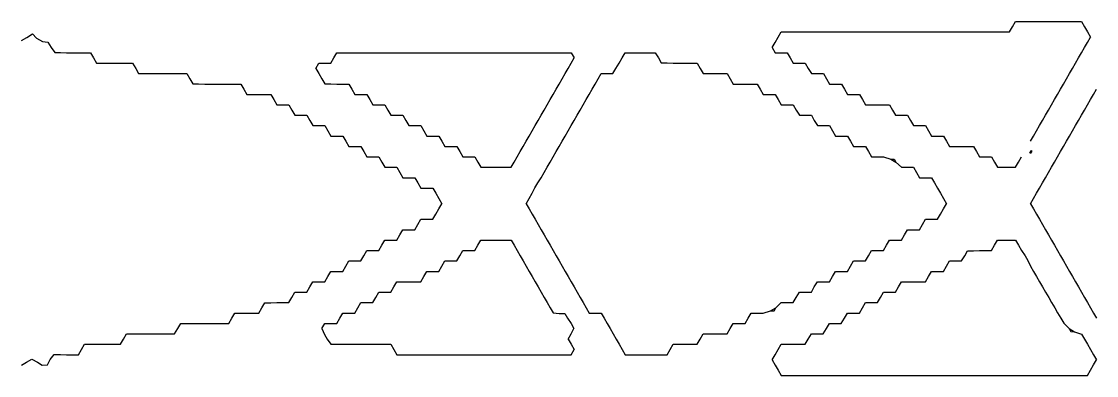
# Model space of a CAD drawing. Extents: x 0 to 0.04, y 0 to 0.01.
# Drawn here: x 0 to 0.02237, y 0.00141 to 0.00877 of the extents above; entities that cross this region are included whole.
import ezdxf

# ---------------------------------------------------------------- set-up
doc = ezdxf.new("R2010")
doc.units = 0
doc.layers.add('CONTOUR', color=7, linetype='CONTINUOUS')

msp = doc.modelspace()

# ---------------------------------------------------------------- linework, layer by layer
at = {"layer": 'CONTOUR'}
for p, q in [((0.020625, 0.00866), (0.020688, 0.008769)), ((0.020688, 0.008769), (0.020812, 0.008769)), ((0.020812, 0.008769), (0.020938, 0.008769)), ((0.020938, 0.008769), (0.021063, 0.008769)), ((0.021063, 0.008769), (0.021188, 0.008769)), ((0.021188, 0.008769), (0.021313, 0.008769)), ((0.021313, 0.008769), (0.021438, 0.008769)), ((0.021438, 0.008769), (0.021563, 0.008769)), ((0.021563, 0.008769), (0.021688, 0.008769)), ((0.021688, 0.008769), (0.021813, 0.008769)), ((0.021813, 0.008769), (0.021938, 0.008769)), ((0.021938, 0.008769), (0.022063, 0.008769)), ((0.022063, 0.008769), (0.022125, 0.00866)), ((0.000108, 0.008438), (0.000229, 0.008509)), ((0.000229, 0.008509), (0.000314, 0.008424)), ((0.01575, 0.008444), (0.015813, 0.008552)), ((0.015813, 0.008552), (0.015937, 0.008552)), ((0.015937, 0.008552), (0.016063, 0.008552)), ((0.016063, 0.008552), (0.016188, 0.008552)), ((0.016188, 0.008552), (0.016313, 0.008552)), ((0.016313, 0.008552), (0.016438, 0.008552)), ((0.016438, 0.008552), (0.016563, 0.008552)), ((0.016563, 0.008552), (0.016688, 0.008552)), ((0.016688, 0.008552), (0.016813, 0.008552)), ((0.016813, 0.008552), (0.016938, 0.008552)), ((0.016938, 0.008552), (0.017063, 0.008552)), ((0.017063, 0.008552), (0.017188, 0.008552)), ((0.017188, 0.008552), (0.017313, 0.008552)), ((0.017313, 0.008552), (0.017438, 0.008552)), ((0.017438, 0.008552), (0.017563, 0.008552)), ((0.017563, 0.008552), (0.017688, 0.008552)), ((0.017688, 0.008552), (0.017813, 0.008552)), ((0.017813, 0.008552), (0.017938, 0.008552)), ((0.017938, 0.008552), (0.018063, 0.008552)), ((0.018063, 0.008552), (0.018188, 0.008552)), ((0.018188, 0.008552), (0.018313, 0.008552)), ((0.018313, 0.008552), (0.018438, 0.008552)), ((0.018438, 0.008552), (0.018563, 0.008552)), ((0.018563, 0.008552), (0.018688, 0.008552)), ((0.018688, 0.008552), (0.018813, 0.008552)), ((0.018813, 0.008552), (0.018938, 0.008552)), ((0.018938, 0.008552), (0.019063, 0.008552)), ((0.019063, 0.008552), (0.019188, 0.008552)), ((0.019188, 0.008552), (0.019313, 0.008552)), ((0.019313, 0.008552), (0.019438, 0.008552)), ((0.019438, 0.008552), (0.019563, 0.008552)), ((0.019563, 0.008552), (0.019688, 0.008552)), ((0.019688, 0.008552), (0.019813, 0.008552)), ((0.019813, 0.008552), (0.019938, 0.008552)), ((0.019938, 0.008552), (0.020063, 0.008552)), ((0.020063, 0.008552), (0.020188, 0.008552)), ((0.020188, 0.008552), (0.020313, 0.008552)), ((0.020313, 0.008552), (0.020438, 0.008552)), ((0.020438, 0.008552), (0.020562, 0.008552)), ((0.020562, 0.008552), (0.020625, 0.00866)), ((0.022125, 0.00866), (0.022188, 0.008552)), ((0.022188, 0.008552), (0.02225, 0.008444)), ((0, 0.008375), (0.000108, 0.008438)), ((0.000314, 0.008424), (0.000439, 0.008354)), ((0.000439, 0.008354), (0.000548, 0.008341)), ((0.000548, 0.008341), (0.000616, 0.008231)), ((0.015625, 0.008227), (0.015688, 0.008335)), ((0.015688, 0.008335), (0.01575, 0.008444)), ((0.022125, 0.008227), (0.022188, 0.008335)), ((0.022188, 0.008335), (0.02225, 0.008444)), ((0.000616, 0.008231), (0.000694, 0.008124)), ((0.000694, 0.008124), (0.00081, 0.008125)), ((0.00081, 0.008125), (0.000938, 0.008119)), ((0.000938, 0.008119), (0.001063, 0.008119)), ((0.001063, 0.008119), (0.001187, 0.008119)), ((0.001187, 0.008119), (0.001313, 0.008119)), ((0.001313, 0.008119), (0.001437, 0.008119)), ((0.001437, 0.008119), (0.0015, 0.008011)), ((0.0065, 0.008011), (0.006563, 0.008119)), ((0.006563, 0.008119), (0.006687, 0.008119)), ((0.006687, 0.008119), (0.006812, 0.008119)), ((0.006812, 0.008119), (0.006938, 0.008119)), ((0.006938, 0.008119), (0.007063, 0.008119)), ((0.007063, 0.008119), (0.007188, 0.008119)), ((0.007188, 0.008119), (0.007313, 0.008119)), ((0.007313, 0.008119), (0.007437, 0.008119)), ((0.007437, 0.008119), (0.007562, 0.008119)), ((0.007562, 0.008119), (0.007687, 0.008119)), ((0.007687, 0.008119), (0.007812, 0.008119)), ((0.007812, 0.008119), (0.007938, 0.008119)), ((0.007938, 0.008119), (0.008063, 0.008119)), ((0.008063, 0.008119), (0.008188, 0.008119)), ((0.008188, 0.008119), (0.008313, 0.008119)), ((0.008313, 0.008119), (0.008438, 0.008119)), ((0.008438, 0.008119), (0.008563, 0.008119)), ((0.008563, 0.008119), (0.008688, 0.008119)), ((0.008688, 0.008119), (0.008812, 0.008119)), ((0.008812, 0.008119), (0.008937, 0.008119)), ((0.008937, 0.008119), (0.009062, 0.008119)), ((0.009062, 0.008119), (0.009187, 0.008119)), ((0.009187, 0.008119), (0.009312, 0.008119)), ((0.009312, 0.008119), (0.009437, 0.008119)), ((0.009437, 0.008119), (0.009562, 0.008119)), ((0.009562, 0.008119), (0.009687, 0.008119)), ((0.009687, 0.008119), (0.009813, 0.008119)), ((0.009813, 0.008119), (0.009938, 0.008119)), ((0.009938, 0.008119), (0.010063, 0.008119)), ((0.010063, 0.008119), (0.010188, 0.008119)), ((0.010188, 0.008119), (0.010313, 0.008119)), ((0.010313, 0.008119), (0.010438, 0.008119)), ((0.010438, 0.008119), (0.010563, 0.008119)), ((0.010563, 0.008119), (0.010688, 0.008119)), ((0.010688, 0.008119), (0.010813, 0.008119)), ((0.010813, 0.008119), (0.010938, 0.008119)), ((0.010938, 0.008119), (0.011063, 0.008119)), ((0.011063, 0.008119), (0.011188, 0.008119)), ((0.011188, 0.008119), (0.011313, 0.008119)), ((0.011313, 0.008119), (0.011437, 0.008119)), ((0.011437, 0.008119), (0.0115, 0.008011)), ((0.0125, 0.008011), (0.012563, 0.008119)), ((0.012563, 0.008119), (0.012688, 0.008119)), ((0.012688, 0.008119), (0.012813, 0.008119)), ((0.012813, 0.008119), (0.012938, 0.008119)), ((0.012938, 0.008119), (0.013063, 0.008119)), ((0.013063, 0.008119), (0.013188, 0.008119)), ((0.013188, 0.008119), (0.013255, 0.008011)), ((0.015625, 0.008227), (0.015688, 0.008119)), ((0.015688, 0.008119), (0.015813, 0.008118)), ((0.015813, 0.008118), (0.015937, 0.008118)), ((0.015937, 0.008118), (0.015999, 0.008011)), ((0.022001, 0.008011), (0.022063, 0.008118)), ((0.022063, 0.008118), (0.022125, 0.008227)), ((0.0015, 0.008011), (0.001563, 0.007902)), ((0.001563, 0.007902), (0.001687, 0.007902)), ((0.001687, 0.007902), (0.001813, 0.007902)), ((0.001813, 0.007902), (0.001937, 0.007902)), ((0.001937, 0.007902), (0.002063, 0.007902)), ((0.002063, 0.007902), (0.002188, 0.007902)), ((0.002188, 0.007902), (0.002312, 0.007902)), ((0.002312, 0.007902), (0.002376, 0.007794)), ((0.006125, 0.007794), (0.006188, 0.007902)), ((0.006188, 0.007902), (0.006313, 0.007902)), ((0.006313, 0.007902), (0.006437, 0.007902)), ((0.006437, 0.007902), (0.0065, 0.008011)), ((0.011375, 0.007794), (0.011437, 0.007902)), ((0.011437, 0.007902), (0.0115, 0.008011)), ((0.01237, 0.007794), (0.012437, 0.007902)), ((0.012437, 0.007902), (0.0125, 0.008011)), ((0.013255, 0.008011), (0.013315, 0.007907)), ((0.013315, 0.007907), (0.013435, 0.007907)), ((0.013435, 0.007907), (0.013563, 0.007902)), ((0.013563, 0.007902), (0.013688, 0.007902)), ((0.013688, 0.007902), (0.013813, 0.007902)), ((0.013813, 0.007902), (0.013938, 0.007902)), ((0.013938, 0.007902), (0.014063, 0.007902)), ((0.014063, 0.007902), (0.014125, 0.007794)), ((0.015999, 0.008011), (0.016063, 0.007902)), ((0.016063, 0.007902), (0.016188, 0.007902)), ((0.016188, 0.007902), (0.016312, 0.007902)), ((0.016312, 0.007902), (0.016375, 0.007794)), ((0.021875, 0.007794), (0.021938, 0.007902)), ((0.021938, 0.007902), (0.022001, 0.008011)), ((0.002376, 0.007794), (0.002438, 0.007687)), ((0.002438, 0.007687), (0.002562, 0.007687)), ((0.002562, 0.007687), (0.002687, 0.007686)), ((0.002687, 0.007686), (0.002812, 0.007686)), ((0.002812, 0.007686), (0.002938, 0.007686)), ((0.002938, 0.007686), (0.003063, 0.007686)), ((0.003063, 0.007686), (0.003187, 0.007686)), ((0.003187, 0.007686), (0.003312, 0.007686)), ((0.003312, 0.007686), (0.003438, 0.007686)), ((0.003438, 0.007686), (0.003501, 0.007578)), ((0.006125, 0.007794), (0.006188, 0.007686)), ((0.006188, 0.007686), (0.00625, 0.007578)), ((0.01125, 0.007578), (0.011313, 0.007686)), ((0.011313, 0.007686), (0.011375, 0.007794)), ((0.012, 0.007578), (0.012063, 0.007686)), ((0.012063, 0.007686), (0.01219, 0.00769)), ((0.01219, 0.00769), (0.01231, 0.00769)), ((0.01231, 0.00769), (0.01237, 0.007794)), ((0.014125, 0.007794), (0.014188, 0.007686)), ((0.014188, 0.007686), (0.014312, 0.007686)), ((0.014312, 0.007686), (0.014438, 0.007686)), ((0.014438, 0.007686), (0.014563, 0.007686)), ((0.014563, 0.007686), (0.014688, 0.007686)), ((0.014688, 0.007686), (0.01475, 0.007578)), ((0.016375, 0.007794), (0.016438, 0.007686)), ((0.016438, 0.007686), (0.016563, 0.007686)), ((0.016563, 0.007686), (0.016688, 0.007686)), ((0.016688, 0.007686), (0.01675, 0.007578)), ((0.02175, 0.007578), (0.021813, 0.007686)), ((0.021813, 0.007686), (0.021875, 0.007794)), ((0.003501, 0.007578), (0.003563, 0.00747)), ((0.003563, 0.00747), (0.003687, 0.00747)), ((0.003687, 0.00747), (0.003812, 0.007469)), ((0.003812, 0.007469), (0.003938, 0.007469)), ((0.003938, 0.007469), (0.004063, 0.007469)), ((0.004063, 0.007469), (0.004188, 0.007469)), ((0.004188, 0.007469), (0.004313, 0.007469)), ((0.004313, 0.007469), (0.004437, 0.007469)), ((0.004437, 0.007469), (0.004562, 0.007469)), ((0.004562, 0.007469), (0.004625, 0.007361)), ((0.00625, 0.007578), (0.006313, 0.00747)), ((0.006313, 0.00747), (0.006437, 0.00747)), ((0.006437, 0.00747), (0.006562, 0.007469)), ((0.006562, 0.007469), (0.006688, 0.007469)), ((0.006688, 0.007469), (0.006812, 0.007469)), ((0.006812, 0.007469), (0.006875, 0.007361)), ((0.011125, 0.007361), (0.011188, 0.007469)), ((0.011188, 0.007469), (0.01125, 0.007578)), ((0.011875, 0.007361), (0.011938, 0.007469)), ((0.011938, 0.007469), (0.012, 0.007578)), ((0.01475, 0.007578), (0.014813, 0.007469)), ((0.014813, 0.007469), (0.014937, 0.007469)), ((0.014937, 0.007469), (0.015063, 0.007469)), ((0.015063, 0.007469), (0.015188, 0.007469)), ((0.015188, 0.007469), (0.015312, 0.007469)), ((0.015312, 0.007469), (0.015375, 0.007361)), ((0.01675, 0.007578), (0.016813, 0.007469)), ((0.016813, 0.007469), (0.016937, 0.007469)), ((0.016937, 0.007469), (0.017063, 0.007469)), ((0.017063, 0.007469), (0.017125, 0.007361)), ((0.021625, 0.007361), (0.021688, 0.007469)), ((0.021688, 0.007469), (0.02175, 0.007578)), ((0.004625, 0.007361), (0.004687, 0.007253)), ((0.004687, 0.007253), (0.004812, 0.007253)), ((0.004812, 0.007253), (0.004938, 0.007253)), ((0.004938, 0.007253), (0.005063, 0.007253)), ((0.005063, 0.007253), (0.005188, 0.007253)), ((0.005188, 0.007253), (0.00525, 0.007145)), ((0.006875, 0.007361), (0.006938, 0.007253)), ((0.006938, 0.007253), (0.007063, 0.007253)), ((0.007063, 0.007253), (0.007188, 0.007253)), ((0.007188, 0.007253), (0.00725, 0.007145)), ((0.011, 0.007145), (0.011063, 0.007253)), ((0.011063, 0.007253), (0.011125, 0.007361)), ((0.01175, 0.007145), (0.011813, 0.007253)), ((0.011813, 0.007253), (0.011875, 0.007361)), ((0.015375, 0.007361), (0.015438, 0.007253)), ((0.015438, 0.007253), (0.015563, 0.007253)), ((0.015563, 0.007253), (0.015688, 0.007253)), ((0.015688, 0.007253), (0.01575, 0.007145)), ((0.017125, 0.007361), (0.017188, 0.007253)), ((0.017188, 0.007253), (0.017312, 0.007253)), ((0.017312, 0.007253), (0.017438, 0.007253)), ((0.017438, 0.007253), (0.0175, 0.007145)), ((0.0215, 0.007145), (0.021563, 0.007253)), ((0.021563, 0.007253), (0.021625, 0.007361)), ((0.02225, 0.007145), (0.022313, 0.007253)), ((0.022313, 0.007253), (0.022375, 0.007361)), ((0.00525, 0.007145), (0.005313, 0.007037)), ((0.005313, 0.007037), (0.005437, 0.007037)), ((0.005437, 0.007037), (0.005562, 0.007037)), ((0.005562, 0.007037), (0.005625, 0.006928)), ((0.00725, 0.007145), (0.007313, 0.007037)), ((0.007313, 0.007037), (0.007437, 0.007037)), ((0.007437, 0.007037), (0.007562, 0.007037)), ((0.007562, 0.007037), (0.007625, 0.006928)), ((0.010875, 0.006928), (0.010938, 0.007037)), ((0.010938, 0.007037), (0.011, 0.007145)), ((0.011625, 0.006928), (0.011688, 0.007037)), ((0.011688, 0.007037), (0.01175, 0.007145)), ((0.01575, 0.007145), (0.015813, 0.007037)), ((0.015813, 0.007037), (0.015938, 0.007037)), ((0.015938, 0.007037), (0.016063, 0.007037)), ((0.016063, 0.007037), (0.016125, 0.006928)), ((0.0175, 0.007145), (0.017563, 0.007037)), ((0.017563, 0.007037), (0.017687, 0.007037)), ((0.017687, 0.007037), (0.017813, 0.007037)), ((0.017813, 0.007037), (0.017938, 0.007037)), ((0.017938, 0.007037), (0.018062, 0.007037)), ((0.018062, 0.007037), (0.018125, 0.006928)), ((0.021375, 0.006928), (0.021438, 0.007036)), ((0.021438, 0.007036), (0.0215, 0.007145)), ((0.022125, 0.006928), (0.022188, 0.007037)), ((0.022188, 0.007037), (0.02225, 0.007145)), ((0.005625, 0.006928), (0.005687, 0.00682)), ((0.005687, 0.00682), (0.005812, 0.00682)), ((0.005812, 0.00682), (0.005938, 0.00682)), ((0.005938, 0.00682), (0.006, 0.006712)), ((0.007625, 0.006928), (0.007687, 0.00682)), ((0.007687, 0.00682), (0.007812, 0.00682)), ((0.007812, 0.00682), (0.007938, 0.00682)), ((0.007938, 0.00682), (0.008, 0.006712)), ((0.01075, 0.006712), (0.010813, 0.00682)), ((0.010813, 0.00682), (0.010875, 0.006928)), ((0.0115, 0.006712), (0.011563, 0.00682)), ((0.011563, 0.00682), (0.011625, 0.006928)), ((0.016125, 0.006928), (0.016188, 0.00682)), ((0.016188, 0.00682), (0.016313, 0.00682)), ((0.016313, 0.00682), (0.016438, 0.00682)), ((0.016438, 0.00682), (0.0165, 0.006712)), ((0.018125, 0.006928), (0.018188, 0.00682)), ((0.018188, 0.00682), (0.018313, 0.00682)), ((0.018313, 0.00682), (0.018437, 0.00682)), ((0.018437, 0.00682), (0.0185, 0.006712)), ((0.02125, 0.006712), (0.021313, 0.00682)), ((0.021313, 0.00682), (0.021375, 0.006928)), ((0.022, 0.006712), (0.022063, 0.00682)), ((0.022063, 0.00682), (0.022125, 0.006928)), ((0.006, 0.006712), (0.006063, 0.006603)), ((0.006063, 0.006603), (0.006188, 0.006603)), ((0.006188, 0.006603), (0.006313, 0.006603)), ((0.006313, 0.006603), (0.006375, 0.006495)), ((0.006375, 0.006495), (0.006437, 0.006387)), ((0.008, 0.006712), (0.008063, 0.006603)), ((0.008063, 0.006603), (0.008188, 0.006603)), ((0.008188, 0.006603), (0.008313, 0.006603)), ((0.008313, 0.006603), (0.008375, 0.006495)), ((0.008375, 0.006495), (0.008438, 0.006387)), ((0.010563, 0.006387), (0.010625, 0.006495)), ((0.010625, 0.006495), (0.010688, 0.006603)), ((0.010688, 0.006603), (0.01075, 0.006712)), ((0.011313, 0.006387), (0.011375, 0.006495)), ((0.011375, 0.006495), (0.011438, 0.006603)), ((0.011438, 0.006603), (0.0115, 0.006712)), ((0.0165, 0.006712), (0.016563, 0.006603)), ((0.016563, 0.006603), (0.016688, 0.006603)), ((0.016688, 0.006603), (0.016813, 0.006603)), ((0.016813, 0.006603), (0.016875, 0.006495)), ((0.016875, 0.006495), (0.016938, 0.006387)), ((0.0185, 0.006712), (0.018563, 0.006603)), ((0.018563, 0.006603), (0.018688, 0.006603)), ((0.018688, 0.006603), (0.018812, 0.006603)), ((0.018812, 0.006603), (0.018875, 0.006495)), ((0.018875, 0.006495), (0.018938, 0.006387)), ((0.021063, 0.006386), (0.021125, 0.006495)), ((0.021125, 0.006495), (0.021188, 0.006603)), ((0.021188, 0.006603), (0.02125, 0.006712)), ((0.021813, 0.006387), (0.021875, 0.006495)), ((0.021875, 0.006495), (0.021938, 0.006603)), ((0.021938, 0.006603), (0.022, 0.006712)), ((0.006437, 0.006387), (0.006562, 0.006387)), ((0.006562, 0.006387), (0.006687, 0.006387)), ((0.006687, 0.006387), (0.00675, 0.006279)), ((0.00675, 0.006279), (0.006812, 0.00617)), ((0.008438, 0.006387), (0.008563, 0.006387)), ((0.008563, 0.006387), (0.008688, 0.006387)), ((0.008688, 0.006387), (0.00875, 0.006279)), ((0.00875, 0.006279), (0.008812, 0.00617)), ((0.010438, 0.00617), (0.0105, 0.006279)), ((0.0105, 0.006279), (0.010563, 0.006387)), ((0.011188, 0.00617), (0.01125, 0.006279)), ((0.01125, 0.006279), (0.011313, 0.006387)), ((0.016938, 0.006387), (0.017063, 0.006387)), ((0.017063, 0.006387), (0.017188, 0.006387)), ((0.017188, 0.006387), (0.01725, 0.006279)), ((0.01725, 0.006279), (0.017313, 0.00617)), ((0.018938, 0.006387), (0.019063, 0.006387)), ((0.019063, 0.006387), (0.019188, 0.006387)), ((0.019188, 0.006387), (0.01925, 0.006279)), ((0.01925, 0.006279), (0.019313, 0.00617)), ((0.021001, 0.006279), (0.021063, 0.006386)), ((0.021688, 0.00617), (0.02175, 0.006279)), ((0.02175, 0.006279), (0.021813, 0.006387)), ((0.006812, 0.00617), (0.006938, 0.00617)), ((0.006938, 0.00617), (0.007063, 0.00617)), ((0.007063, 0.00617), (0.007125, 0.006062)), ((0.007125, 0.006062), (0.007188, 0.005954)), ((0.008812, 0.00617), (0.008937, 0.00617)), ((0.008937, 0.00617), (0.009062, 0.00617)), ((0.009062, 0.00617), (0.009125, 0.006062)), ((0.009125, 0.006062), (0.009187, 0.005954)), ((0.010313, 0.005954), (0.010375, 0.006062)), ((0.010375, 0.006062), (0.010438, 0.00617)), ((0.011063, 0.005954), (0.011125, 0.006062)), ((0.011125, 0.006062), (0.011188, 0.00617)), ((0.017313, 0.00617), (0.017438, 0.00617)), ((0.017438, 0.00617), (0.017563, 0.00617)), ((0.017563, 0.00617), (0.017625, 0.006062)), ((0.017625, 0.006062), (0.017688, 0.005954)), ((0.019313, 0.00617), (0.019437, 0.00617)), ((0.019437, 0.00617), (0.019563, 0.00617)), ((0.019563, 0.00617), (0.019688, 0.00617)), ((0.019688, 0.00617), (0.019812, 0.00617)), ((0.019812, 0.00617), (0.019875, 0.006062)), ((0.019875, 0.006062), (0.019938, 0.005954)), ((0.020987, 0.006039), (0.021013, 0.006085)), ((0.020987, 0.006039), (0.021026, 0.006062)), ((0.021013, 0.006039), (0.021013, 0.006085)), ((0.021013, 0.006085), (0.021026, 0.006062)), ((0.021013, 0.006039), (0.021026, 0.006062)), ((0.021563, 0.005954), (0.021625, 0.006062)), ((0.021625, 0.006062), (0.021688, 0.00617)), ((0.007188, 0.005954), (0.007313, 0.005954)), ((0.007313, 0.005954), (0.007437, 0.005954)), ((0.007437, 0.005954), (0.0075, 0.005846)), ((0.0075, 0.005846), (0.007562, 0.005737)), ((0.009187, 0.005954), (0.009312, 0.005954)), ((0.009312, 0.005954), (0.009437, 0.005954)), ((0.009437, 0.005954), (0.0095, 0.005846)), ((0.0095, 0.005846), (0.009562, 0.005737)), ((0.010188, 0.005737), (0.01025, 0.005846)), ((0.01025, 0.005846), (0.010313, 0.005954)), ((0.010938, 0.005737), (0.011, 0.005846)), ((0.011, 0.005846), (0.011063, 0.005954)), ((0.017688, 0.005954), (0.017812, 0.005954)), ((0.017812, 0.005954), (0.017938, 0.005954)), ((0.017938, 0.005954), (0.018091, 0.005905)), ((0.018091, 0.005905), (0.018159, 0.005905)), ((0.018091, 0.005905), (0.018194, 0.005846)), ((0.018159, 0.005905), (0.018194, 0.005846)), ((0.018194, 0.005846), (0.018313, 0.005737)), ((0.019938, 0.005954), (0.020063, 0.005954)), ((0.020063, 0.005954), (0.020187, 0.005954)), ((0.020187, 0.005954), (0.02025, 0.005846)), ((0.02025, 0.005846), (0.020313, 0.005737)), ((0.020688, 0.005737), (0.02075, 0.005846)), ((0.02075, 0.005846), (0.020813, 0.005954)), ((0.020987, 0.006039), (0.021013, 0.006039)), ((0.021438, 0.005737), (0.0215, 0.005846)), ((0.0215, 0.005846), (0.021563, 0.005954)), ((0.007562, 0.005737), (0.007687, 0.005737)), ((0.007687, 0.005737), (0.007812, 0.005737)), ((0.007812, 0.005737), (0.007875, 0.005629)), ((0.007875, 0.005629), (0.007938, 0.005521)), ((0.009562, 0.005737), (0.009687, 0.005737)), ((0.009687, 0.005737), (0.009813, 0.005737)), ((0.009813, 0.005737), (0.009938, 0.005737)), ((0.009938, 0.005737), (0.010063, 0.005737)), ((0.010063, 0.005737), (0.010188, 0.005737)), ((0.010812, 0.005521), (0.010875, 0.005629)), ((0.010875, 0.005629), (0.010938, 0.005737)), ((0.018313, 0.005737), (0.018438, 0.005737)), ((0.018438, 0.005737), (0.018562, 0.005737)), ((0.018562, 0.005737), (0.018625, 0.005629)), ((0.018625, 0.005629), (0.018688, 0.005521)), ((0.020313, 0.005737), (0.020438, 0.005737)), ((0.020438, 0.005737), (0.020563, 0.005737)), ((0.020563, 0.005737), (0.020688, 0.005737)), ((0.021313, 0.005521), (0.021375, 0.005629)), ((0.021375, 0.005629), (0.021438, 0.005737)), ((0.007938, 0.005521), (0.008063, 0.005521)), ((0.008063, 0.005521), (0.008188, 0.005521)), ((0.008188, 0.005521), (0.00825, 0.005413)), ((0.00825, 0.005413), (0.008313, 0.005304)), ((0.010685, 0.005308), (0.010746, 0.005413)), ((0.010746, 0.005413), (0.010812, 0.005521)), ((0.018688, 0.005521), (0.018813, 0.005521)), ((0.018813, 0.005521), (0.018937, 0.005521)), ((0.018937, 0.005521), (0.019, 0.005413)), ((0.019, 0.005413), (0.019063, 0.005304)), ((0.021188, 0.005304), (0.02125, 0.005413)), ((0.02125, 0.005413), (0.021313, 0.005521)), ((0.008313, 0.005304), (0.008438, 0.005304)), ((0.008438, 0.005304), (0.008563, 0.005304)), ((0.008563, 0.005304), (0.008625, 0.005196)), ((0.008625, 0.005196), (0.008688, 0.005088)), ((0.010562, 0.005088), (0.010625, 0.005196)), ((0.010625, 0.005196), (0.010685, 0.005308)), ((0.019063, 0.005304), (0.019125, 0.005196)), ((0.019125, 0.005196), (0.019188, 0.005088)), ((0.021063, 0.005088), (0.021125, 0.005196)), ((0.021125, 0.005196), (0.021188, 0.005304)), ((0.008688, 0.005088), (0.00875, 0.00498)), ((0.008688, 0.004871), (0.00875, 0.00498)), ((0.0105, 0.00498), (0.010562, 0.005088)), ((0.0105, 0.00498), (0.010563, 0.004871)), ((0.019188, 0.005088), (0.01925, 0.00498)), ((0.019188, 0.004871), (0.01925, 0.00498)), ((0.021, 0.00498), (0.021063, 0.005088)), ((0.021, 0.00498), (0.021063, 0.004871)), ((0.008563, 0.004655), (0.008625, 0.004763)), ((0.008625, 0.004763), (0.008688, 0.004871)), ((0.010563, 0.004871), (0.010625, 0.004763)), ((0.010625, 0.004763), (0.010688, 0.004655)), ((0.019063, 0.004655), (0.019125, 0.004763)), ((0.019125, 0.004763), (0.019188, 0.004871)), ((0.021063, 0.004871), (0.021125, 0.004763)), ((0.021125, 0.004763), (0.021188, 0.004655)), ((0.008188, 0.004438), (0.00825, 0.004547)), ((0.00825, 0.004547), (0.008313, 0.004655)), ((0.008313, 0.004655), (0.008438, 0.004655)), ((0.008438, 0.004655), (0.008563, 0.004655)), ((0.010688, 0.004655), (0.01075, 0.004547)), ((0.01075, 0.004547), (0.010813, 0.004438)), ((0.018688, 0.004438), (0.01875, 0.004547)), ((0.01875, 0.004547), (0.018813, 0.004655)), ((0.018813, 0.004655), (0.018937, 0.004655)), ((0.018937, 0.004655), (0.019063, 0.004655)), ((0.021188, 0.004655), (0.02125, 0.004547)), ((0.02125, 0.004547), (0.021313, 0.004438)), ((0.007812, 0.004222), (0.007875, 0.00433)), ((0.007875, 0.00433), (0.007938, 0.004438)), ((0.007938, 0.004438), (0.008063, 0.004438)), ((0.008063, 0.004438), (0.008188, 0.004438)), ((0.010813, 0.004438), (0.010875, 0.00433)), ((0.010875, 0.00433), (0.010938, 0.004222)), ((0.018313, 0.004222), (0.018375, 0.00433)), ((0.018375, 0.00433), (0.018438, 0.004438)), ((0.018438, 0.004438), (0.018562, 0.004438)), ((0.018562, 0.004438), (0.018688, 0.004438)), ((0.021313, 0.004438), (0.021375, 0.00433)), ((0.021375, 0.00433), (0.021438, 0.004222)), ((0.007437, 0.004005), (0.0075, 0.004114)), ((0.0075, 0.004114), (0.007562, 0.004222)), ((0.007562, 0.004222), (0.007687, 0.004222)), ((0.007687, 0.004222), (0.007812, 0.004222)), ((0.009437, 0.004005), (0.0095, 0.004114)), ((0.0095, 0.004114), (0.009562, 0.004222)), ((0.009562, 0.004222), (0.009687, 0.004222)), ((0.009687, 0.004222), (0.009813, 0.004222)), ((0.009813, 0.004222), (0.009938, 0.004222)), ((0.009938, 0.004222), (0.010063, 0.004222)), ((0.010063, 0.004222), (0.010188, 0.004222)), ((0.010188, 0.004222), (0.01025, 0.004114)), ((0.01025, 0.004114), (0.010313, 0.004005)), ((0.010938, 0.004222), (0.011, 0.004114)), ((0.011, 0.004114), (0.011063, 0.004005)), ((0.017938, 0.004005), (0.018, 0.004114)), ((0.018, 0.004114), (0.018063, 0.004222)), ((0.018063, 0.004222), (0.018187, 0.004222)), ((0.018187, 0.004222), (0.018313, 0.004222)), ((0.020187, 0.004005), (0.02025, 0.004114)), ((0.02025, 0.004114), (0.020313, 0.004222)), ((0.020313, 0.004222), (0.020438, 0.004222)), ((0.020438, 0.004222), (0.020563, 0.004222)), ((0.020563, 0.004222), (0.020688, 0.004222)), ((0.020688, 0.004222), (0.02075, 0.004114)), ((0.02075, 0.004114), (0.020813, 0.004005)), ((0.021438, 0.004222), (0.0215, 0.004114)), ((0.0215, 0.004114), (0.021563, 0.004005)), ((0.007063, 0.003789), (0.007125, 0.003897)), ((0.007125, 0.003897), (0.007188, 0.004005)), ((0.007188, 0.004005), (0.007313, 0.004005)), ((0.007313, 0.004005), (0.007437, 0.004005)), ((0.009062, 0.003789), (0.009125, 0.003897)), ((0.009125, 0.003897), (0.009187, 0.004005)), ((0.009187, 0.004005), (0.009312, 0.004005)), ((0.009312, 0.004005), (0.009437, 0.004005)), ((0.010313, 0.004005), (0.010375, 0.003897)), ((0.010375, 0.003897), (0.010438, 0.003789)), ((0.011063, 0.004005), (0.011125, 0.003897)), ((0.011125, 0.003897), (0.011188, 0.003789)), ((0.017563, 0.003789), (0.017625, 0.003897)), ((0.017625, 0.003897), (0.017688, 0.004005)), ((0.017688, 0.004005), (0.017812, 0.004005)), ((0.017812, 0.004005), (0.017938, 0.004005)), ((0.019563, 0.003789), (0.019629, 0.003897)), ((0.019629, 0.003897), (0.01969, 0.004001)), ((0.01969, 0.004001), (0.01981, 0.004001)), ((0.01981, 0.004001), (0.019938, 0.004005)), ((0.019938, 0.004005), (0.020063, 0.004005)), ((0.020063, 0.004005), (0.020187, 0.004005)), ((0.020813, 0.004005), (0.020885, 0.003897)), ((0.020885, 0.003897), (0.020943, 0.003798)), ((0.021563, 0.004005), (0.021625, 0.003897)), ((0.021625, 0.003897), (0.021688, 0.003789)), ((0.006687, 0.003572), (0.00675, 0.003681)), ((0.00675, 0.003681), (0.006812, 0.003789)), ((0.006812, 0.003789), (0.006938, 0.003789)), ((0.006938, 0.003789), (0.007063, 0.003789)), ((0.008688, 0.003572), (0.00875, 0.003681)), ((0.00875, 0.003681), (0.008812, 0.003789)), ((0.008812, 0.003789), (0.008937, 0.003789)), ((0.008937, 0.003789), (0.009062, 0.003789)), ((0.010438, 0.003789), (0.0105, 0.003681)), ((0.0105, 0.003681), (0.010563, 0.003572)), ((0.011188, 0.003789), (0.01125, 0.003681)), ((0.01125, 0.003681), (0.011313, 0.003572)), ((0.017188, 0.003572), (0.01725, 0.003681)), ((0.01725, 0.003681), (0.017313, 0.003789)), ((0.017313, 0.003789), (0.017438, 0.003789)), ((0.017438, 0.003789), (0.017563, 0.003789)), ((0.019187, 0.003572), (0.01925, 0.003681)), ((0.01925, 0.003681), (0.019313, 0.003789)), ((0.019313, 0.003789), (0.019438, 0.003789)), ((0.019438, 0.003789), (0.019563, 0.003789)), ((0.020943, 0.003798), (0.021, 0.003681)), ((0.021, 0.003681), (0.021063, 0.003573)), ((0.021688, 0.003789), (0.02175, 0.003681)), ((0.02175, 0.003681), (0.021813, 0.003572)), ((0.006313, 0.003356), (0.006375, 0.003464)), ((0.006375, 0.003464), (0.006437, 0.003572)), ((0.006437, 0.003572), (0.006562, 0.003572)), ((0.006562, 0.003572), (0.006687, 0.003572)), ((0.008313, 0.003356), (0.008375, 0.003464)), ((0.008375, 0.003464), (0.008438, 0.003572)), ((0.008438, 0.003572), (0.008563, 0.003572)), ((0.008563, 0.003572), (0.008688, 0.003572)), ((0.010563, 0.003572), (0.010625, 0.003464)), ((0.010625, 0.003464), (0.010688, 0.003356)), ((0.011313, 0.003572), (0.011375, 0.003464)), ((0.011375, 0.003464), (0.011438, 0.003356)), ((0.016813, 0.003356), (0.016875, 0.003464)), ((0.016875, 0.003464), (0.016938, 0.003572)), ((0.016938, 0.003572), (0.017063, 0.003572)), ((0.017063, 0.003572), (0.017188, 0.003572)), ((0.018812, 0.003356), (0.018875, 0.003464)), ((0.018875, 0.003464), (0.018938, 0.003572)), ((0.018938, 0.003572), (0.019063, 0.003572)), ((0.019063, 0.003572), (0.019187, 0.003572)), ((0.021063, 0.003573), (0.021125, 0.003464)), ((0.021125, 0.003464), (0.021188, 0.003356)), ((0.021188, 0.003356), (0.021251, 0.003248)), ((0.021813, 0.003572), (0.021875, 0.003464)), ((0.021875, 0.003464), (0.021938, 0.003356)), ((0.005625, 0.003031), (0.005687, 0.003139)), ((0.005687, 0.003139), (0.005812, 0.003139)), ((0.005812, 0.003139), (0.005938, 0.003139)), ((0.005938, 0.003139), (0.006, 0.003248)), ((0.006, 0.003248), (0.006063, 0.003356)), ((0.006063, 0.003356), (0.006188, 0.003356)), ((0.006188, 0.003356), (0.006313, 0.003356)), ((0.007375, 0.003031), (0.007437, 0.003139)), ((0.007437, 0.003139), (0.007562, 0.003139)), ((0.007562, 0.003139), (0.007687, 0.003139)), ((0.007687, 0.003139), (0.00775, 0.003248)), ((0.00775, 0.003248), (0.007813, 0.003356)), ((0.007813, 0.003356), (0.007937, 0.003356)), ((0.007937, 0.003356), (0.008063, 0.003356)), ((0.008063, 0.003356), (0.008188, 0.003356)), ((0.008188, 0.003356), (0.008313, 0.003356)), ((0.010688, 0.003356), (0.01075, 0.003248)), ((0.01075, 0.003248), (0.010813, 0.003139)), ((0.010813, 0.003139), (0.010876, 0.003031)), ((0.011438, 0.003356), (0.0115, 0.003248)), ((0.0115, 0.003248), (0.011563, 0.003139)), ((0.011563, 0.003139), (0.011625, 0.003031)), ((0.016125, 0.003031), (0.016188, 0.003139)), ((0.016188, 0.003139), (0.016313, 0.003139)), ((0.016313, 0.003139), (0.016438, 0.003139)), ((0.016438, 0.003139), (0.0165, 0.003248)), ((0.0165, 0.003248), (0.016563, 0.003356)), ((0.016563, 0.003356), (0.016688, 0.003356)), ((0.016688, 0.003356), (0.016813, 0.003356)), ((0.017875, 0.003031), (0.017938, 0.003139)), ((0.017938, 0.003139), (0.018062, 0.003139)), ((0.018062, 0.003139), (0.018188, 0.003139)), ((0.018188, 0.003139), (0.018251, 0.003248)), ((0.018251, 0.003248), (0.018313, 0.003355)), ((0.018313, 0.003355), (0.018437, 0.003355)), ((0.018437, 0.003355), (0.018563, 0.003356)), ((0.018563, 0.003356), (0.018688, 0.003356)), ((0.018688, 0.003356), (0.018812, 0.003356)), ((0.021251, 0.003248), (0.021313, 0.00314)), ((0.021313, 0.00314), (0.021378, 0.003031)), ((0.021938, 0.003356), (0.022, 0.003248)), ((0.022, 0.003248), (0.022063, 0.003139)), ((0.022063, 0.003139), (0.022125, 0.003031)), ((0.005003, 0.002815), (0.005064, 0.00292)), ((0.005064, 0.00292), (0.005186, 0.00292)), ((0.005186, 0.00292), (0.005313, 0.002923)), ((0.005313, 0.002923), (0.005437, 0.002923)), ((0.005437, 0.002923), (0.005562, 0.002923)), ((0.005562, 0.002923), (0.005625, 0.003031)), ((0.007, 0.002815), (0.007063, 0.002923)), ((0.007063, 0.002923), (0.007188, 0.002923)), ((0.007188, 0.002923), (0.007313, 0.002923)), ((0.007313, 0.002923), (0.007375, 0.003031)), ((0.010876, 0.003031), (0.010938, 0.002924)), ((0.010938, 0.002924), (0.011004, 0.002815)), ((0.011625, 0.003031), (0.011688, 0.002923)), ((0.011688, 0.002923), (0.01175, 0.002815)), ((0.015696, 0.002815), (0.015813, 0.002923)), ((0.015813, 0.002923), (0.015938, 0.002923)), ((0.015938, 0.002923), (0.016063, 0.002923)), ((0.016063, 0.002923), (0.016125, 0.003031)), ((0.0175, 0.002815), (0.017563, 0.002923)), ((0.017563, 0.002923), (0.017687, 0.002923)), ((0.017687, 0.002923), (0.017813, 0.002923)), ((0.017813, 0.002923), (0.017875, 0.003031)), ((0.021378, 0.003031), (0.021439, 0.002925)), ((0.021439, 0.002925), (0.021503, 0.002815)), ((0.022125, 0.003031), (0.022188, 0.002923)), ((0.022188, 0.002923), (0.02225, 0.002815)), ((0.004375, 0.002598), (0.004437, 0.002706)), ((0.004437, 0.002706), (0.004562, 0.002706)), ((0.004562, 0.002706), (0.004687, 0.002706)), ((0.004687, 0.002706), (0.004812, 0.002706)), ((0.004812, 0.002706), (0.004938, 0.002706)), ((0.004938, 0.002706), (0.005003, 0.002815)), ((0.006625, 0.002598), (0.006687, 0.002706)), ((0.006687, 0.002706), (0.006812, 0.002706)), ((0.006812, 0.002706), (0.006938, 0.002706)), ((0.006938, 0.002706), (0.007, 0.002815)), ((0.011004, 0.002815), (0.011065, 0.00271)), ((0.011065, 0.00271), (0.011192, 0.002699)), ((0.011192, 0.002699), (0.011306, 0.002695)), ((0.011306, 0.002695), (0.011362, 0.002598)), ((0.01175, 0.002815), (0.011813, 0.002706)), ((0.011813, 0.002706), (0.011938, 0.002706)), ((0.011938, 0.002706), (0.012062, 0.002706)), ((0.012062, 0.002706), (0.012125, 0.002598)), ((0.015125, 0.002598), (0.015188, 0.002706)), ((0.015188, 0.002706), (0.015312, 0.002706)), ((0.015312, 0.002706), (0.015438, 0.002706)), ((0.015438, 0.002706), (0.015589, 0.002753)), ((0.015589, 0.002753), (0.015696, 0.002815)), ((0.015589, 0.002753), (0.015661, 0.002753)), ((0.015661, 0.002753), (0.015696, 0.002815)), ((0.017125, 0.002598), (0.017188, 0.002706)), ((0.017188, 0.002706), (0.017313, 0.002706)), ((0.017313, 0.002706), (0.017438, 0.002706)), ((0.017438, 0.002706), (0.0175, 0.002815)), ((0.021503, 0.002815), (0.021564, 0.002709)), ((0.021564, 0.002709), (0.021631, 0.002598)), ((0.02225, 0.002815), (0.022313, 0.002706)), ((0.022313, 0.002706), (0.022375, 0.002598)), ((0.003253, 0.002382), (0.003314, 0.002487)), ((0.003314, 0.002487), (0.003436, 0.002487)), ((0.003436, 0.002487), (0.003563, 0.00249)), ((0.003563, 0.00249), (0.003687, 0.00249)), ((0.003687, 0.00249), (0.003812, 0.00249)), ((0.003812, 0.00249), (0.003938, 0.00249)), ((0.003938, 0.00249), (0.004063, 0.00249)), ((0.004063, 0.00249), (0.004188, 0.00249)), ((0.004188, 0.00249), (0.004313, 0.00249)), ((0.004313, 0.00249), (0.004375, 0.002598)), ((0.00625, 0.002382), (0.006313, 0.00249)), ((0.006313, 0.00249), (0.006437, 0.00249)), ((0.006437, 0.00249), (0.006562, 0.00249)), ((0.006562, 0.00249), (0.006625, 0.002598)), ((0.011362, 0.002598), (0.011436, 0.002487)), ((0.011436, 0.002487), (0.011497, 0.002382)), ((0.012125, 0.002598), (0.012188, 0.00249)), ((0.012188, 0.00249), (0.01225, 0.002382)), ((0.01475, 0.002382), (0.014813, 0.00249)), ((0.014813, 0.00249), (0.014937, 0.00249)), ((0.014937, 0.00249), (0.015063, 0.00249)), ((0.015063, 0.00249), (0.015125, 0.002598)), ((0.01675, 0.002382), (0.016813, 0.00249)), ((0.016813, 0.00249), (0.016938, 0.00249)), ((0.016938, 0.00249), (0.017062, 0.00249)), ((0.017062, 0.00249), (0.017125, 0.002598)), ((0.021631, 0.002598), (0.021691, 0.002495)), ((0.021691, 0.002495), (0.021803, 0.002382)), ((0.002125, 0.002165), (0.002188, 0.002273)), ((0.002188, 0.002273), (0.002312, 0.002273)), ((0.002312, 0.002273), (0.002437, 0.002273)), ((0.002437, 0.002273), (0.002563, 0.002273)), ((0.002563, 0.002273), (0.002687, 0.002273)), ((0.002687, 0.002273), (0.002812, 0.002273)), ((0.002812, 0.002273), (0.002938, 0.002273)), ((0.002938, 0.002273), (0.003063, 0.002273)), ((0.003063, 0.002273), (0.003187, 0.002273)), ((0.003187, 0.002273), (0.003253, 0.002382)), ((0.00625, 0.002382), (0.006305, 0.002259)), ((0.006305, 0.002259), (0.006359, 0.002165)), ((0.011375, 0.002165), (0.011436, 0.002276)), ((0.011436, 0.002276), (0.011497, 0.002382)), ((0.01225, 0.002382), (0.012313, 0.002273)), ((0.012313, 0.002273), (0.012375, 0.002165)), ((0.014125, 0.002165), (0.014188, 0.002273)), ((0.014188, 0.002273), (0.014312, 0.002273)), ((0.014312, 0.002273), (0.014438, 0.002273)), ((0.014438, 0.002273), (0.014563, 0.002273)), ((0.014563, 0.002273), (0.014688, 0.002273)), ((0.014688, 0.002273), (0.01475, 0.002382)), ((0.016375, 0.002165), (0.016438, 0.002273)), ((0.016438, 0.002273), (0.016563, 0.002273)), ((0.016563, 0.002273), (0.016687, 0.002273)), ((0.016687, 0.002273), (0.01675, 0.002382)), ((0.021803, 0.002382), (0.021839, 0.002319)), ((0.021803, 0.002382), (0.021913, 0.002316)), ((0.021839, 0.002319), (0.021913, 0.002316)), ((0.021913, 0.002316), (0.02206, 0.002269)), ((0.02206, 0.002269), (0.02212, 0.002165)), ((0.00125, 0.001949), (0.001313, 0.002057)), ((0.001313, 0.002057), (0.001437, 0.002057)), ((0.001437, 0.002057), (0.001563, 0.002057)), ((0.001563, 0.002057), (0.001687, 0.002057)), ((0.001687, 0.002057), (0.001813, 0.002057)), ((0.001813, 0.002057), (0.001937, 0.002057)), ((0.001937, 0.002057), (0.002063, 0.002057)), ((0.002063, 0.002057), (0.002125, 0.002165)), ((0.006359, 0.002165), (0.006437, 0.002057)), ((0.006437, 0.002057), (0.006562, 0.002057)), ((0.006562, 0.002057), (0.006687, 0.002057)), ((0.006687, 0.002057), (0.006812, 0.002057)), ((0.006812, 0.002057), (0.006938, 0.002057)), ((0.006938, 0.002057), (0.007063, 0.002057)), ((0.007063, 0.002057), (0.007188, 0.002057)), ((0.007188, 0.002057), (0.007313, 0.002057)), ((0.007313, 0.002057), (0.007437, 0.002057)), ((0.007437, 0.002057), (0.007562, 0.002057)), ((0.007562, 0.002057), (0.007687, 0.002057)), ((0.007687, 0.002057), (0.00775, 0.001949)), ((0.011375, 0.002165), (0.011438, 0.002057)), ((0.011438, 0.002057), (0.0115, 0.001949)), ((0.012375, 0.002165), (0.012438, 0.002057)), ((0.012438, 0.002057), (0.0125, 0.001949)), ((0.0135, 0.001949), (0.013563, 0.002057)), ((0.013563, 0.002057), (0.013688, 0.002057)), ((0.013688, 0.002057), (0.013813, 0.002057)), ((0.013813, 0.002057), (0.013938, 0.002057)), ((0.013938, 0.002057), (0.014063, 0.002057)), ((0.014063, 0.002057), (0.014125, 0.002165)), ((0.01575, 0.001949), (0.015813, 0.002057)), ((0.015813, 0.002057), (0.015937, 0.002057)), ((0.015937, 0.002057), (0.016063, 0.002057)), ((0.016063, 0.002057), (0.016188, 0.002057)), ((0.016188, 0.002057), (0.016312, 0.002057)), ((0.016312, 0.002057), (0.016375, 0.002165)), ((0.02212, 0.002165), (0.022187, 0.002057)), ((0.022187, 0.002057), (0.02225, 0.001949)), ((0.000598, 0.001738), (0.000683, 0.001842)), ((0.000683, 0.001842), (0.000809, 0.001841)), ((0.000809, 0.001841), (0.000937, 0.00184)), ((0.000937, 0.00184), (0.001062, 0.00184)), ((0.001062, 0.00184), (0.001187, 0.00184)), ((0.001187, 0.00184), (0.00125, 0.001949)), ((0.00775, 0.001949), (0.007812, 0.00184)), ((0.007812, 0.00184), (0.007938, 0.00184)), ((0.007938, 0.00184), (0.008063, 0.00184)), ((0.008063, 0.00184), (0.008188, 0.00184)), ((0.008188, 0.00184), (0.008313, 0.00184)), ((0.008313, 0.00184), (0.008438, 0.00184)), ((0.008438, 0.00184), (0.008563, 0.00184)), ((0.008563, 0.00184), (0.008688, 0.00184)), ((0.008688, 0.00184), (0.008812, 0.00184)), ((0.008812, 0.00184), (0.008937, 0.00184)), ((0.008937, 0.00184), (0.009062, 0.00184)), ((0.009062, 0.00184), (0.009187, 0.00184)), ((0.009187, 0.00184), (0.009312, 0.00184)), ((0.009312, 0.00184), (0.009437, 0.00184)), ((0.009437, 0.00184), (0.009562, 0.00184)), ((0.009562, 0.00184), (0.009687, 0.00184)), ((0.009687, 0.00184), (0.009813, 0.00184)), ((0.009813, 0.00184), (0.009938, 0.00184)), ((0.009938, 0.00184), (0.010063, 0.00184)), ((0.010063, 0.00184), (0.010188, 0.00184)), ((0.010188, 0.00184), (0.010313, 0.00184)), ((0.010313, 0.00184), (0.010438, 0.00184)), ((0.010438, 0.00184), (0.010563, 0.00184)), ((0.010563, 0.00184), (0.010688, 0.00184)), ((0.010688, 0.00184), (0.010813, 0.00184)), ((0.010813, 0.00184), (0.010938, 0.00184)), ((0.010938, 0.00184), (0.011063, 0.00184)), ((0.011063, 0.00184), (0.011188, 0.00184)), ((0.011188, 0.00184), (0.011313, 0.00184)), ((0.011313, 0.00184), (0.011437, 0.00184)), ((0.011437, 0.00184), (0.0115, 0.001949)), ((0.0125, 0.001949), (0.012563, 0.00184)), ((0.012563, 0.00184), (0.012688, 0.00184)), ((0.012688, 0.00184), (0.012813, 0.00184)), ((0.012813, 0.00184), (0.012938, 0.00184)), ((0.012938, 0.00184), (0.013063, 0.00184)), ((0.013063, 0.00184), (0.013188, 0.00184)), ((0.013188, 0.00184), (0.013313, 0.00184)), ((0.013313, 0.00184), (0.013437, 0.00184)), ((0.013437, 0.00184), (0.0135, 0.001949)), ((0.015625, 0.001732), (0.015688, 0.00184)), ((0.015688, 0.00184), (0.01575, 0.001949)), ((0.02225, 0.001949), (0.02231, 0.001836)), ((0.02231, 0.001836), (0.02237, 0.001732)), ((0, 0.001625), (0.000106, 0.001687)), ((0.000106, 0.001687), (0.000213, 0.001749)), ((0.000213, 0.001749), (0.000333, 0.001683)), ((0.000333, 0.001683), (0.000428, 0.001621)), ((0.000428, 0.001621), (0.00054, 0.001628)), ((0.00054, 0.001628), (0.000598, 0.001738)), ((0.015625, 0.001732), (0.015688, 0.001624)), ((0.015688, 0.001624), (0.01575, 0.001515)), ((0.02225, 0.001515), (0.02231, 0.001628)), ((0.02231, 0.001628), (0.02237, 0.001732)), ((0.01575, 0.001515), (0.015813, 0.001407)), ((0.015813, 0.001407), (0.015937, 0.001407)), ((0.015937, 0.001407), (0.016063, 0.001407)), ((0.016063, 0.001407), (0.016188, 0.001407)), ((0.016188, 0.001407), (0.016313, 0.001407)), ((0.016313, 0.001407), (0.016438, 0.001407)), ((0.016438, 0.001407), (0.016563, 0.001407)), ((0.016563, 0.001407), (0.016688, 0.001407)), ((0.016688, 0.001407), (0.016813, 0.001407)), ((0.016813, 0.001407), (0.016938, 0.001407)), ((0.016938, 0.001407), (0.017063, 0.001407)), ((0.017063, 0.001407), (0.017188, 0.001407)), ((0.017188, 0.001407), (0.017313, 0.001407)), ((0.017313, 0.001407), (0.017438, 0.001407)), ((0.017438, 0.001407), (0.017563, 0.001407)), ((0.017563, 0.001407), (0.017688, 0.001407)), ((0.017688, 0.001407), (0.017813, 0.001407)), ((0.017813, 0.001407), (0.017938, 0.001407)), ((0.017938, 0.001407), (0.018063, 0.001407)), ((0.018063, 0.001407), (0.018188, 0.001407)), ((0.018188, 0.001407), (0.018313, 0.001407)), ((0.018313, 0.001407), (0.018438, 0.001407)), ((0.018438, 0.001407), (0.018563, 0.001407)), ((0.018563, 0.001407), (0.018688, 0.001407)), ((0.018688, 0.001407), (0.018813, 0.001407)), ((0.018813, 0.001407), (0.018938, 0.001407)), ((0.018938, 0.001407), (0.019063, 0.001407)), ((0.019063, 0.001407), (0.019188, 0.001407)), ((0.019188, 0.001407), (0.019313, 0.001407)), ((0.019313, 0.001407), (0.019438, 0.001407)), ((0.019438, 0.001407), (0.019563, 0.001407)), ((0.019563, 0.001407), (0.019688, 0.001407)), ((0.019688, 0.001407), (0.019813, 0.001407)), ((0.019813, 0.001407), (0.019938, 0.001407)), ((0.019938, 0.001407), (0.020063, 0.001407)), ((0.020063, 0.001407), (0.020188, 0.001407)), ((0.020188, 0.001407), (0.020313, 0.001407)), ((0.020313, 0.001407), (0.020438, 0.001407)), ((0.020438, 0.001407), (0.020563, 0.001407)), ((0.020563, 0.001407), (0.020688, 0.001407)), ((0.020688, 0.001407), (0.020813, 0.001407)), ((0.020813, 0.001407), (0.020938, 0.001407)), ((0.020938, 0.001407), (0.021063, 0.001407)), ((0.021063, 0.001407), (0.021188, 0.001407)), ((0.021188, 0.001407), (0.021313, 0.001407)), ((0.021313, 0.001407), (0.021438, 0.001407)), ((0.021438, 0.001407), (0.021563, 0.001407)), ((0.021563, 0.001407), (0.021688, 0.001407)), ((0.021688, 0.001407), (0.021813, 0.001407)), ((0.021813, 0.001407), (0.021938, 0.001407)), ((0.021938, 0.001407), (0.022063, 0.001407)), ((0.022063, 0.001407), (0.022188, 0.001407)), ((0.022188, 0.001407), (0.02225, 0.001515))]:
    msp.add_line(p, q, dxfattribs=at)

doc.saveas('drawing.dxf')
